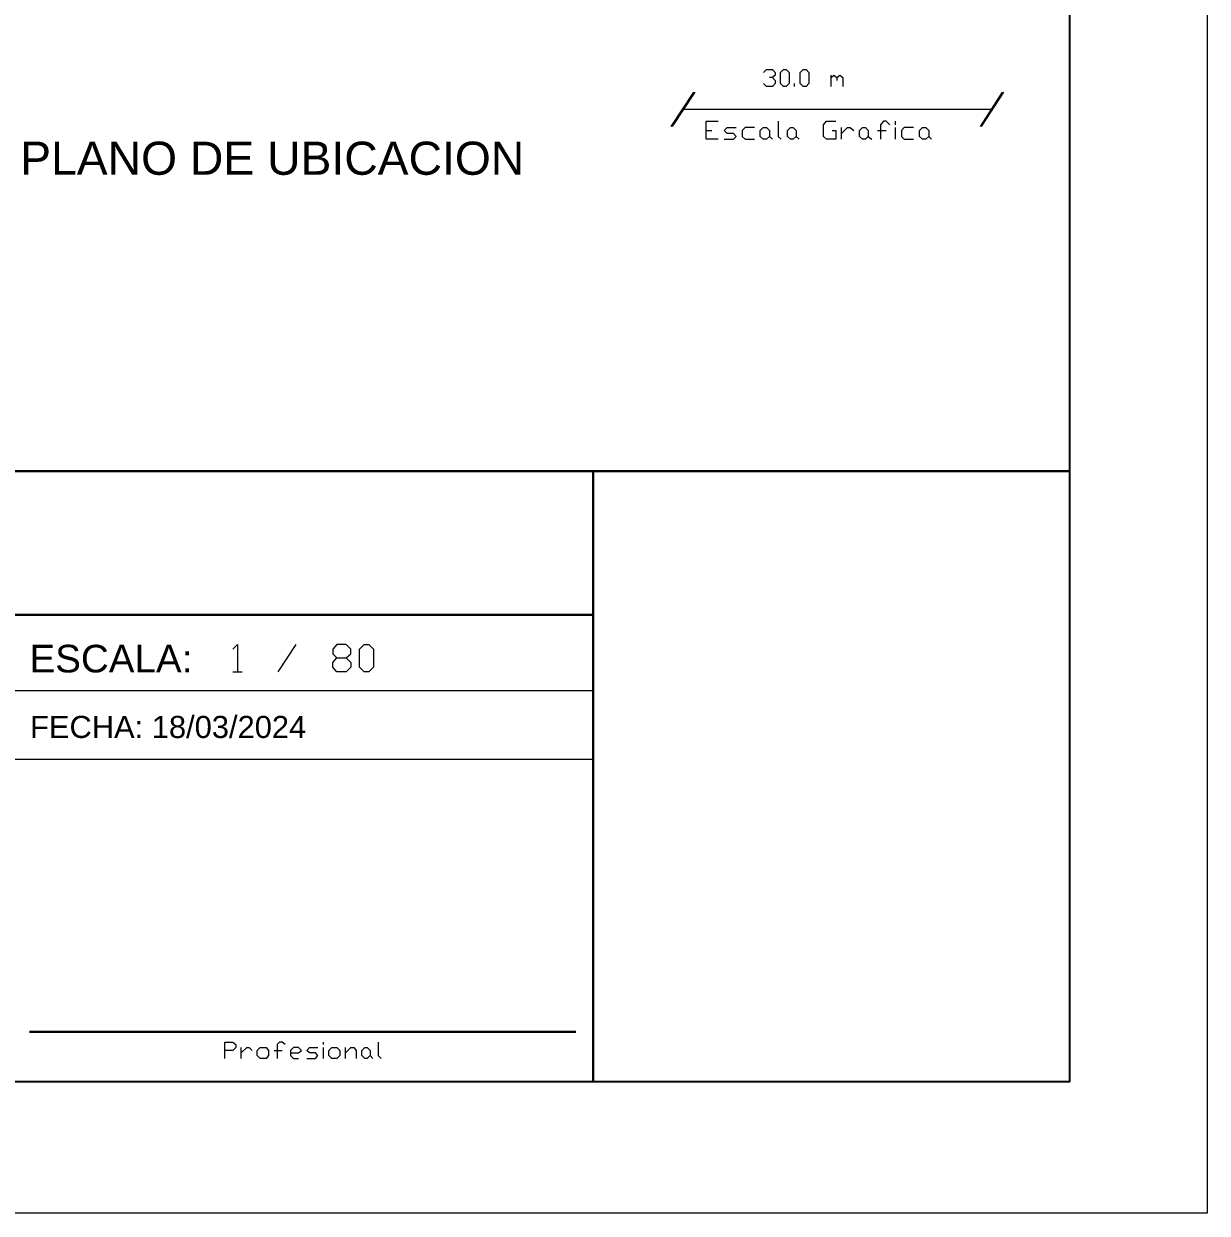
# Model space of a CAD drawing. Header units: millimetres. Extents: x 2303 to 2447, y 1812 to 2032.
# Drawn here: x 2389.8 to 2447.3, y 1811.7 to 1869.5 of the extents above; entities that cross this region are included whole.
import ezdxf

# ---------------------------------------------------------------- set-up
doc = ezdxf.new("R2010")
doc.units = ezdxf.units.MM
for name, color, linetype in [('PDF_10 Formato', 7, 'Continuous'), ('PDF_CVL_CUADCON_TIT', 7, 'Continuous'), ('PDF_FORMATO', 7, 'Continuous'), ('PDF_Text', 7, 'Continuous'), ('PDF_TEXTO FIJO', 7, 'Continuous')]:
    doc.layers.add(name, color=color, linetype=linetype)
doc.styles.add('PDF Arial-BoldMT', font='arial.ttf')

msp = doc.modelspace()

# ---------------------------------------------------------------- linework, layer by layer
at = {"layer": 'PDF_10 Formato', "lineweight": 9}
msp.add_lwpolyline([(2303.292, 1811.731), (2303.292, 2031.661), (2447.258, 2031.661), (2447.258, 1811.731)], close=True, dxfattribs=at)
at = {"layer": 'PDF_10 Formato', "lineweight": 25}
msp.add_lwpolyline([(2440.565, 2026.804), (2440.565, 1818.113), (2316.65, 1818.113), (2316.65, 2026.804)], close=True, dxfattribs=at)
at = {"layer": 'PDF_CVL_CUADCON_TIT', "lineweight": 9}
for points in [[(2425.711, 1867.137), (2425.852, 1867.278), (2426.135, 1867.278), (2426.276, 1867.137), (2426.276, 1866.996), (2426.135, 1866.883), (2425.994, 1866.883)], [(2426.135, 1866.883), (2426.276, 1866.742), (2426.276, 1866.6), (2426.135, 1866.459), (2425.852, 1866.459), (2425.711, 1866.6)], [(2427.208, 1866.459), (2427.208, 1866.6)], [(2428.987, 1866.459), (2428.987, 1866.996)], [(2428.987, 1866.883), (2429.128, 1866.996), (2429.269, 1866.883), (2429.269, 1866.742)], [(2429.269, 1866.883), (2429.411, 1866.996), (2429.552, 1866.883), (2429.552, 1866.459)], [(2421.221, 1864.511), (2422.322, 1866.177)], [(2421.277, 1864.511), (2422.379, 1866.177)], [(2436.245, 1864.511), (2437.318, 1866.177)], [(2436.301, 1864.511), (2437.374, 1866.177)], [(2421.842, 1865.358), (2436.781, 1865.358)], [(2423.508, 1863.889), (2422.915, 1863.889), (2422.915, 1864.765), (2423.508, 1864.765)], [(2426.417, 1864.765), (2426.417, 1864.031), (2426.558, 1863.889)], [(2429.043, 1864.313), (2429.213, 1864.313), (2429.213, 1863.889), (2428.761, 1863.889), (2428.62, 1864.031), (2428.62, 1864.595), (2428.761, 1864.765), (2429.213, 1864.765)], [(2431.839, 1864.595), (2431.67, 1864.765), (2431.528, 1864.765), (2431.387, 1864.595), (2431.387, 1863.889)], [(2432.122, 1864.595), (2432.122, 1864.765)], [(2422.915, 1864.313), (2423.198, 1864.313)], [(2423.791, 1863.889), (2424.243, 1863.889), (2424.384, 1864.031), (2424.243, 1864.172), (2423.932, 1864.172), (2423.791, 1864.313), (2423.932, 1864.454), (2424.384, 1864.454)], [(2425.259, 1864.454), (2424.807, 1864.454), (2424.666, 1864.313), (2424.666, 1864.031), (2424.807, 1863.889), (2425.259, 1863.889)], [(2429.495, 1863.889), (2429.495, 1864.454)], [(2429.495, 1864.172), (2429.778, 1864.454), (2429.919, 1864.454), (2430.088, 1864.313)], [(2431.246, 1864.313), (2431.67, 1864.313)], [(2432.122, 1863.889), (2432.122, 1864.454)], [(2432.997, 1864.454), (2432.545, 1864.454), (2432.404, 1864.313), (2432.404, 1864.031), (2432.545, 1863.889), (2432.997, 1863.889)], [(2425.994, 1864.031), (2426.135, 1863.889)], [(2427.293, 1864.031), (2427.434, 1863.889)], [(2430.794, 1864.031), (2430.964, 1863.889)], [(2433.731, 1864.031), (2433.872, 1863.889)]]:
    msp.add_lwpolyline(points, dxfattribs=at)
for points in [[(2426.671, 1866.459), (2426.53, 1866.6), (2426.53, 1867.137), (2426.671, 1867.278), (2426.812, 1867.278), (2426.954, 1867.137), (2426.954, 1866.6), (2426.812, 1866.459)], [(2427.631, 1866.459), (2427.49, 1866.6), (2427.49, 1867.137), (2427.631, 1867.278), (2427.773, 1867.278), (2427.914, 1867.137), (2427.914, 1866.6), (2427.773, 1866.459)], [(2425.852, 1863.889), (2425.683, 1863.889), (2425.542, 1864.031), (2425.542, 1864.313), (2425.683, 1864.454), (2425.852, 1864.454), (2425.994, 1864.313), (2425.994, 1864.031)], [(2427.151, 1863.889), (2427.01, 1863.889), (2426.869, 1864.031), (2426.869, 1864.313), (2427.01, 1864.454), (2427.151, 1864.454), (2427.293, 1864.313), (2427.293, 1864.031)], [(2430.653, 1863.889), (2430.512, 1863.889), (2430.371, 1864.031), (2430.371, 1864.313), (2430.512, 1864.454), (2430.653, 1864.454), (2430.794, 1864.313), (2430.794, 1864.031)], [(2433.59, 1863.889), (2433.421, 1863.889), (2433.279, 1864.031), (2433.279, 1864.313), (2433.421, 1864.454), (2433.59, 1864.454), (2433.731, 1864.313), (2433.731, 1864.031)]]:
    msp.add_lwpolyline(points, close=True, dxfattribs=at)
at = {"layer": 'PDF_FORMATO', "lineweight": 30}
for points in [[(2316.65, 1847.765), (2440.565, 1847.765)], [(2417.437, 1847.765), (2417.437, 1818.113)], [(2316.65, 1840.789), (2417.437, 1840.789)], [(2390.044, 1820.542), (2416.59, 1820.542)]]:
    msp.add_lwpolyline(points, dxfattribs=at)
at = {"layer": 'PDF_FORMATO', "lineweight": 20}
for points in [[(2389.225, 1837.118), (2417.437, 1837.118)], [(2389.225, 1833.786), (2417.437, 1833.786)]]:
    msp.add_lwpolyline(points, dxfattribs=at)
at = {"layer": 'PDF_TEXTO FIJO', "lineweight": 9}
for points in [[(2399.928, 1839.123), (2400.154, 1839.349), (2400.154, 1838.022)], [(2402.131, 1838.022), (2403.006, 1839.349)], [(2405.435, 1838.7), (2405.661, 1838.474), (2405.661, 1838.248), (2405.435, 1838.022), (2404.983, 1838.022), (2404.786, 1838.248), (2404.786, 1838.474), (2404.983, 1838.7), (2405.435, 1838.7), (2405.661, 1838.897), (2405.661, 1839.123), (2405.435, 1839.349), (2404.983, 1839.349), (2404.786, 1839.123), (2404.786, 1838.897), (2404.983, 1838.7)], [(2399.928, 1838.022), (2400.38, 1838.022)], [(2399.533, 1819.243), (2399.533, 1820.033), (2399.928, 1820.033), (2400.07, 1819.92), (2400.07, 1819.779), (2399.928, 1819.638), (2399.533, 1819.638)], [(2400.324, 1819.243), (2400.324, 1819.779)], [(2400.324, 1819.525), (2400.606, 1819.779), (2400.719, 1819.779), (2400.86, 1819.638)], [(2401.933, 1819.638), (2402.329, 1819.638)], [(2402.47, 1819.92), (2402.329, 1820.033), (2402.187, 1820.033), (2402.075, 1819.92), (2402.075, 1819.243)], [(2402.724, 1819.525), (2403.119, 1819.525), (2403.261, 1819.638), (2403.119, 1819.779), (2402.865, 1819.779), (2402.724, 1819.638), (2402.724, 1819.384), (2402.865, 1819.243), (2403.119, 1819.243)], [(2403.515, 1819.243), (2403.938, 1819.243), (2404.051, 1819.384), (2403.938, 1819.525), (2403.656, 1819.525), (2403.515, 1819.638), (2403.656, 1819.779), (2404.051, 1819.779)], [(2404.334, 1819.92), (2404.334, 1820.033)], [(2404.334, 1819.243), (2404.334, 1819.779)], [(2405.407, 1819.243), (2405.407, 1819.779)], [(2405.407, 1819.525), (2405.661, 1819.779), (2405.802, 1819.779), (2405.915, 1819.638), (2405.915, 1819.243)], [(2406.988, 1820.033), (2406.988, 1819.384), (2407.129, 1819.243)], [(2406.593, 1819.384), (2406.734, 1819.243)]]:
    msp.add_lwpolyline(points, dxfattribs=at)
for points in [[(2406.31, 1838.022), (2406.085, 1838.248), (2406.085, 1839.123), (2406.31, 1839.349), (2406.536, 1839.349), (2406.762, 1839.123), (2406.762, 1838.248), (2406.536, 1838.022)], [(2401.538, 1819.243), (2401.256, 1819.243), (2401.114, 1819.384), (2401.114, 1819.638), (2401.256, 1819.779), (2401.538, 1819.779), (2401.651, 1819.638), (2401.651, 1819.384)], [(2404.983, 1819.243), (2404.729, 1819.243), (2404.588, 1819.384), (2404.588, 1819.638), (2404.729, 1819.779), (2404.983, 1819.779), (2405.124, 1819.638), (2405.124, 1819.384)], [(2406.452, 1819.243), (2406.339, 1819.243), (2406.198, 1819.384), (2406.198, 1819.638), (2406.339, 1819.779), (2406.452, 1819.779), (2406.593, 1819.638), (2406.593, 1819.384)]]:
    msp.add_lwpolyline(points, close=True, dxfattribs=at)

# ---------------------------------------------------------------- texts
at = {"layer": 'PDF_Text', "attachment_point": 4, "style": 'PDF Arial-BoldMT'}
for s, insert, char_height in [('PLANO DE UBICACION', (2389.596, 1862.957), 1.60959), ('ESCALA:', (2390.048, 1838.656), 1.3413), ('FECHA: 18/03/2024', (2390.076, 1835.339), 1.07305)]:
    msp.add_mtext(s, dxfattribs=dict(at, insert=insert, char_height=char_height))

doc.saveas('drawing.dxf')
